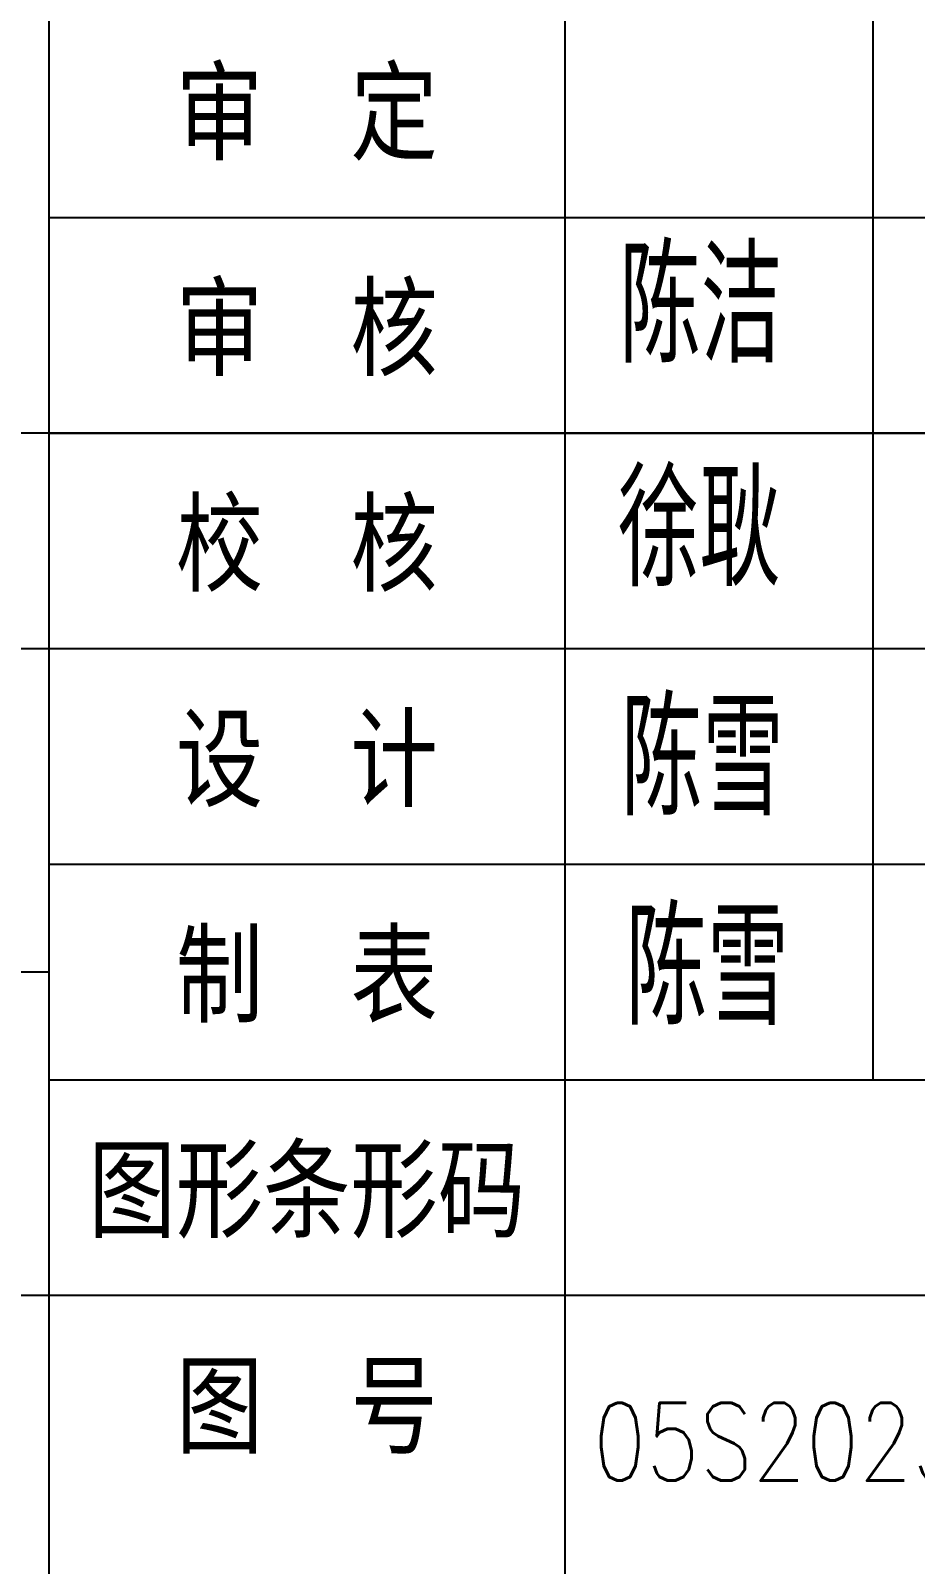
# Model space of a CAD drawing. Header units: metres. Extents: x 497246 to 997717, y 2998582 to 5998198.
# Drawn here: x 499031.08 to 499059.81, y 2999179.69 to 2999229.5 of the extents above; entities that cross this region are included whole.
import ezdxf

# ---------------------------------------------------------------- set-up
doc = ezdxf.new("R2010")
doc.units = ezdxf.units.M
doc.header["$LTSCALE"] = 1000
doc.layers.get('0').update_dxf_attribs({"linetype": 'CONTINUOUS'})
doc.layers.add('文字-给水', color=140, linetype='CONTINUOUS')
doc.styles.add('_TCH_DIM', font='SIMPLEX', dxfattribs={"bigfont": 'GBCBIG'})
doc.styles.add('HZTXT', font='txt', dxfattribs={"width": 0.7, "bigfont": 'HZTXT'})
doc.styles.add('中文仿宋', font='simfang.ttf', dxfattribs={"width": 0.8, "height": 2.5})

msp = doc.modelspace()

# ---------------------------------------------------------------- linework, layer by layer
at = {"layer": '文字-给水'}
for p, q in [((499031.67, 2999251.929), (499031.67, 2999170.429)), ((499048.427, 2999251.929), (499048.427, 2999170.429)), ((499048.427, 2999251.929), (499048.427, 2999191.929)), ((499058.427, 2999251.929), (499058.427, 2999195.429)), ((499031.67, 2999223.429), (499085.183, 2999223.429)), ((498882.034, 2999216.441), (499085.183, 2999216.441)), ((499031.67, 2999216.429), (499085.183, 2999216.429)), ((498882.034, 2999209.429), (499085.183, 2999209.429)), ((499031.67, 2999202.429), (499085.183, 2999202.429)), ((498882.034, 2999198.929), (499031.67, 2999198.929)), ((499031.67, 2999195.429), (499085.183, 2999195.429)), ((498882.034, 2999188.429), (499085.183, 2999188.429))]:
    msp.add_line(p, q, dxfattribs=at)

# ---------------------------------------------------------------- texts
at = {"color": 3, "style": 'HZTXT', "width": 0.8}
msp.add_text('05S20230153-SS-0002', height=2.52, dxfattribs=at).set_placement((499049.344, 2999182.411))
at = {"layer": '文字-给水', "color": 3, "style": '_TCH_DIM'}
for s, p in [('陈洁', (499050.197, 2999218.718, 0)), ('徐耿', (499050.148, 2999211.462)), ('陈雪', (499050.248, 2999204.019, 0)), ('陈雪', (499050.404, 2999197.214, 0))]:
    msp.add_text(s, height=3.6751, dxfattribs=at).set_placement(p)
at = {"layer": '文字-给水', "char_height": 2.6, "width": 19.5, "attachment_point": 5, "style": '中文仿宋'}
for s, insert in [('审  定', (499040.048, 2999226.72)), ('审  核', (499040.048, 2999219.72)), ('校  核', (499040.048, 2999212.72)), ('设  计', (499040.048, 2999205.72)), ('制  表', (499040.048, 2999198.72)), ('图形条形码', (499040.048, 2999191.72)), ('图  号', (499040.048, 2999184.72))]:
    msp.add_mtext(s, dxfattribs=dict(at, insert=insert))

doc.saveas('drawing.dxf')
